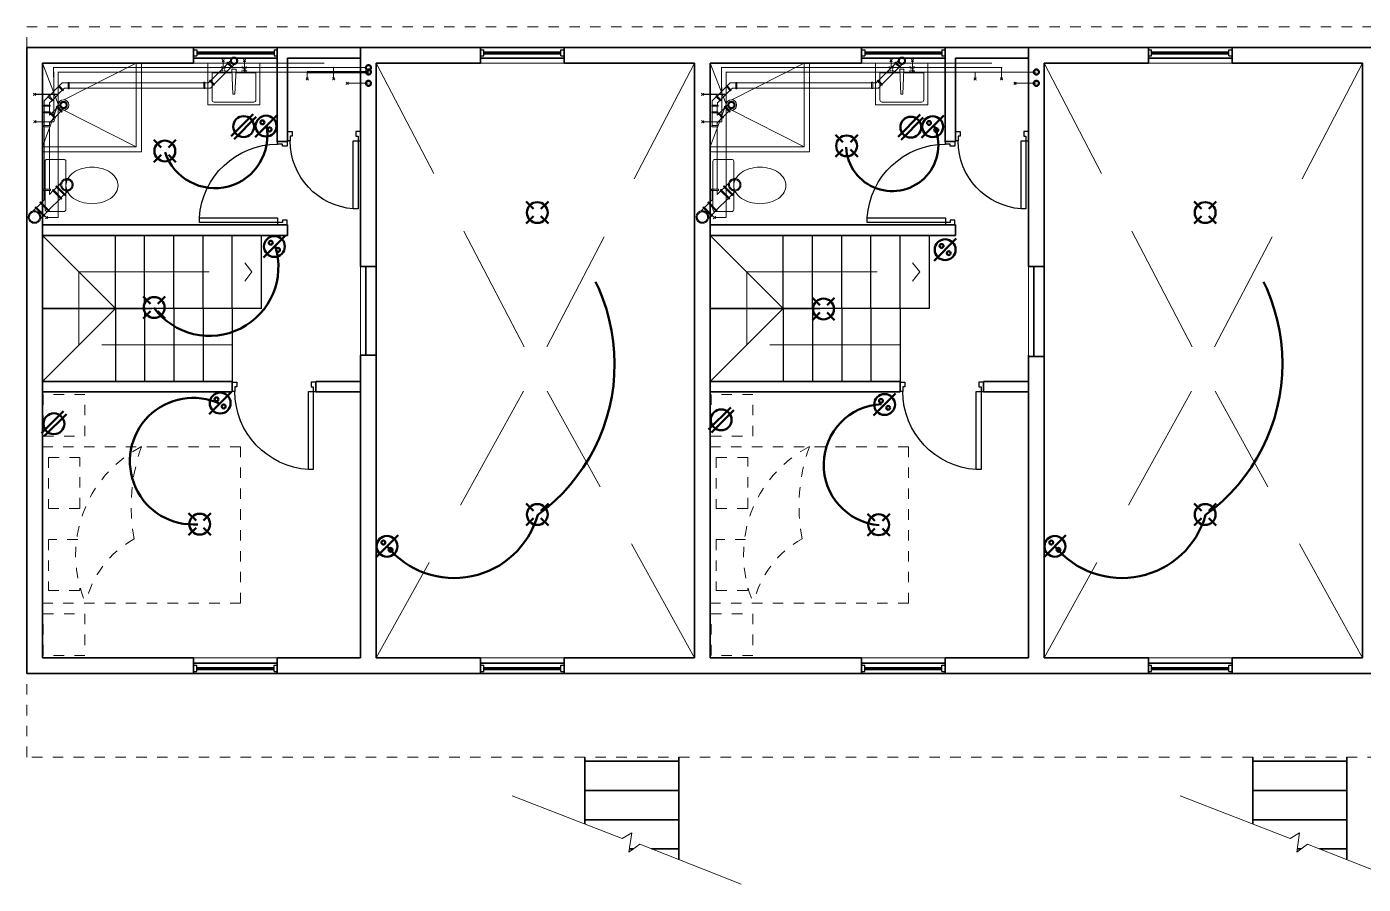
# Model space of a CAD drawing. Header units: metres. Extents: x -255 to -21, y -639 to -244.
# Drawn here: x -176.65 to -163.84, y -379.64 to -371.42 of the extents above; entities that cross this region are included whole.
import ezdxf

# ---------------------------------------------------------------- set-up
doc = ezdxf.new("R2010")
doc.units = ezdxf.units.M
doc.header["$LTSCALE"] = 5
doc.header["$MEASUREMENT"] = 0
doc.linetypes.add('DASHDOT', pattern=[1, 0.5, -0.25, 0, -0.25])
doc.linetypes.add('HIDDEN', pattern=[0.375, 0.25, -0.125])
doc.layers.get('0').update_dxf_attribs({"color": 30})
for name, color, linetype, lineweight in [('A-DOOR-FULL', 4, 'Continuous', 25), ('A-EQPM-FIXD', 1, 'Continuous', 50), ('A-FLOR-LEVL', 7, 'Continuous', 35), ('A-FLOR-OVHD', 3, 'HIDDEN', 18), ('A-FLOR-STRS', 4, 'Continuous', 25), ('A-FURN', 8, 'Continuous', 18), ('A-GLAZ-FULL', 4, 'Continuous', 25), ('A-WALL-FULL', 7, 'Continuous', 35), ('A-WALL-FULL-EXTR', 7, 'Continuous', 35), ('A-WALL-FULL-INTR', 7, 'Continuous', 35)]:
    doc.layers.add(name, color=color, linetype=linetype, lineweight=lineweight)

# ---------------------------------------------------------------- blocks, each defined once
blk = doc.blocks.new('INOD')
for p, q in [((0.23, 0), (-0.23, 0)), ((-0.25, -0.02), (-0.25, -0.18)), ((0.25, -0.18), (0.25, -0.02)), ((-0.23, -0.2), (0.23, -0.2))]:
    blk.add_line(p, q)
blk.add_lwpolyline([(-0.175, -0.45, 0.07067), (-0.161, -0.549, 0.082314), (-0.124, -0.627, 0.106842), (-0.063, -0.683, 0.13438), (0, -0.7, 0.13438), (0.063, -0.683, 0.106842), (0.124, -0.627, 0.082314), (0.161, -0.549, 0.07067), (0.175, -0.45, 0.07067), (0.161, -0.351, 0.082314), (0.124, -0.273, 0.106842), (0.063, -0.217, 0.13438), (0, -0.2, 0.13438), (-0.063, -0.217, 0.106842), (-0.124, -0.273, 0.082314), (-0.161, -0.351, 0.07067)], format="xyb", close=True)
for centre, start, end in [((-0.23, -0.02), 90, 180), ((0.23, -0.02), 0, 90), ((-0.23, -0.18), 180, 270), ((0.23, -0.18), 270, 0)]:
    blk.add_arc(centre, 0.02, start, end)
blk = doc.blocks.new('DOOR-75')
for points in [[(-0.07, 0.84), (-0.07, 0.09), (-0.025, 0.09), (-0.025, 0.84), (-0.07, 0.84)], [(-0.775, 0.09), (-0.8, 0.09), (-0.8, 0), (-0.755, 0), (-0.755, 0.045), (-0.775, 0.045), (-0.775, 0.09)], [(-0.025, 0.09), (0, 0.09), (0, 0), (-0.045, 0), (-0.045, 0.045), (-0.025, 0.045), (-0.025, 0.09)]]:
    blk.add_lwpolyline(points)
at = {"linetype": 'HIDDEN'}
blk.add_arc((-0.023, 0.089), 0.752, 93.6181, 179.9249, dxfattribs=at)
blk = doc.blocks.new('DOOR-65')
for points in [[(-0.07, 0.74), (-0.07, 0.09), (-0.025, 0.09), (-0.025, 0.74), (-0.07, 0.74)], [(-0.675, 0.09), (-0.7, 0.09), (-0.7, 0), (-0.655, 0), (-0.655, 0.045), (-0.675, 0.045), (-0.675, 0.09)], [(-0.025, 0.09), (0, 0.09), (0, 0), (-0.045, 0), (-0.045, 0.045), (-0.025, 0.045), (-0.025, 0.09)]]:
    blk.add_lwpolyline(points)
at = {"linetype": 'HIDDEN'}
blk.add_arc((-0.022, 0.089), 0.653, 94.2076, 179.8995, dxfattribs=at)

msp = doc.modelspace()

# ---------------------------------------------------------------- linework, layer by layer
at = {"layer": 'A-EQPM-FIXD', "linetype": 'DASHDOT'}
msp.add_line((-173.958, -371.852), (-173.371, -371.852), dxfattribs=at)
at = {"layer": 'A-EQPM-FIXD'}
for p, q in [((-174.687, -372.467), (-174.475, -372.255)), ((-174.659, -372.495), (-174.447, -372.283)), ((-174.458, -372.476), (-174.246, -372.264)), ((-168.295, -372.472), (-168.083, -372.26)), ((-168.266, -372.501), (-168.054, -372.288)), ((-168.07, -372.482), (-167.858, -372.27)), ((-175.358, -372.574), (-175.428, -372.503)), ((-175.287, -372.574), (-175.216, -372.503)), ((-168.824, -372.524), (-168.895, -372.454)), ((-168.753, -372.524), (-168.683, -372.454)), ((-175.358, -372.645), (-175.428, -372.715)), ((-175.287, -372.645), (-175.216, -372.715)), ((-168.824, -372.595), (-168.895, -372.666)), ((-168.753, -372.595), (-168.683, -372.666)), ((-171.789, -373.163), (-171.859, -373.093)), ((-171.718, -373.163), (-171.647, -373.093)), ((-165.389, -373.163), (-165.459, -373.093)), ((-165.318, -373.163), (-165.247, -373.093)), ((-171.789, -373.234), (-171.859, -373.305)), ((-171.718, -373.234), (-171.647, -373.305)), ((-165.389, -373.234), (-165.459, -373.305)), ((-165.318, -373.234), (-165.247, -373.305)), ((-174.378, -373.63), (-174.166, -373.418)), ((-167.951, -373.661), (-167.738, -373.449)), ((-175.459, -374.074), (-175.53, -374.003)), ((-175.388, -374.074), (-175.318, -374.003)), ((-169.045, -374.087), (-169.116, -374.017)), ((-168.974, -374.087), (-168.904, -374.017)), ((-175.459, -374.144), (-175.53, -374.215)), ((-175.388, -374.144), (-175.318, -374.215)), ((-169.045, -374.158), (-169.116, -374.229)), ((-168.974, -374.158), (-168.904, -374.229)), ((-174.898, -375.131), (-174.686, -374.919)), ((-168.531, -375.145), (-168.319, -374.933)), ((-176.505, -375.314), (-176.293, -375.102)), ((-176.477, -375.343), (-176.265, -375.131)), ((-170.111, -375.278), (-169.899, -375.066)), ((-170.083, -375.307), (-169.87, -375.094)), ((-171.789, -376.058), (-171.859, -375.987)), ((-171.718, -376.058), (-171.647, -375.987)), ((-165.389, -376.058), (-165.459, -375.987)), ((-165.318, -376.058), (-165.247, -375.987)), ((-175.023, -376.149), (-175.094, -376.079)), ((-174.952, -376.149), (-174.882, -376.079)), ((-171.789, -376.128), (-171.859, -376.199)), ((-171.718, -376.128), (-171.647, -376.199)), ((-168.517, -376.155), (-168.588, -376.085)), ((-168.446, -376.155), (-168.376, -376.085)), ((-165.389, -376.128), (-165.459, -376.199)), ((-165.318, -376.128), (-165.247, -376.199)), ((-175.023, -376.22), (-175.094, -376.291)), ((-174.952, -376.22), (-174.882, -376.291)), ((-168.517, -376.226), (-168.588, -376.297)), ((-168.446, -376.226), (-168.376, -376.297)), ((-173.299, -376.504), (-173.087, -376.292)), ((-166.899, -376.504), (-166.687, -376.292))]:
    msp.add_line(p, q, dxfattribs=at)
at = {"layer": 'A-EQPM-FIXD', "const_width": 0.01}
for points in [[(-174.75, -371.73), (-174.775, -371.755)], [(-174.751, -371.755), (-174.775, -371.73)], [(-168.35, -371.73), (-168.375, -371.755)], [(-168.351, -371.755), (-168.375, -371.73)], [(-173.692, -371.93), (-173.717, -371.905)], [(-173.692, -371.906), (-173.717, -371.93)], [(-167.292, -371.93), (-167.317, -371.905)], [(-167.292, -371.906), (-167.317, -371.93)], [(-176.555, -372.316), (-176.58, -372.34)], [(-176.555, -372.341), (-176.58, -372.316)], [(-170.155, -372.316), (-170.18, -372.34)], [(-170.155, -372.341), (-170.18, -372.316)]]:
    msp.add_lwpolyline(points, dxfattribs=at)
at = {"layer": 'A-EQPM-FIXD', "linetype": 'DASHDOT', "const_width": 0.01}
for points in [[(-174.762, -371.812), (-174.763, -371.743)], [(-174.546, -371.729), (-174.571, -371.753)], [(-174.546, -371.754), (-174.57, -371.729)], [(-174.558, -371.855), (-174.558, -371.741)], [(-168.362, -371.812), (-168.363, -371.743)], [(-168.146, -371.729), (-168.171, -371.753)], [(-168.146, -371.754), (-168.17, -371.729)], [(-168.158, -371.855), (-168.158, -371.741)], [(-173.395, -371.81), (-176.388, -371.81), (-176.384, -372.328)], [(-173.958, -371.852), (-176.344, -371.852), (-176.344, -373.248)], [(-173.945, -371.906), (-173.97, -371.93)], [(-173.945, -371.931), (-173.969, -371.906)], [(-173.958, -371.852), (-173.395, -371.852)], [(-173.957, -371.852), (-173.957, -371.918)], [(-173.705, -371.812), (-173.705, -371.918)], [(-167.298, -371.81), (-169.988, -371.81), (-169.984, -372.328)], [(-167.558, -371.852), (-169.944, -371.852), (-169.944, -373.248)], [(-167.545, -371.906), (-167.57, -371.93)], [(-167.545, -371.931), (-167.569, -371.906)], [(-167.558, -371.852), (-166.971, -371.852)], [(-167.557, -371.852), (-167.557, -371.918)], [(-167.305, -371.812), (-167.305, -371.918)], [(-176.559, -372.078), (-176.583, -372.053)], [(-176.558, -372.054), (-176.583, -372.078)], [(-173.563, -371.948), (-173.588, -371.973)], [(-173.563, -371.973), (-173.587, -371.948)], [(-173.371, -371.96), (-173.575, -371.96)], [(-170.159, -372.078), (-170.183, -372.053)], [(-170.158, -372.054), (-170.183, -372.078)], [(-167.163, -371.948), (-167.188, -371.973)], [(-167.163, -371.973), (-167.187, -371.948)], [(-166.971, -371.96), (-167.175, -371.96)], [(-176.344, -372.066), (-176.571, -372.066)], [(-169.944, -372.066), (-170.171, -372.066)], [(-176.384, -372.328), (-176.568, -372.328)], [(-169.984, -372.328), (-170.168, -372.328)], [(-176.444, -373.259), (-176.468, -373.234)], [(-176.443, -373.235), (-176.468, -373.259)], [(-176.344, -373.247), (-176.456, -373.247)], [(-170.044, -373.259), (-170.068, -373.234)], [(-170.043, -373.235), (-170.068, -373.259)], [(-169.944, -373.247), (-170.056, -373.247)]]:
    msp.add_lwpolyline(points, dxfattribs=at)
at = {"layer": 'A-EQPM-FIXD', "linetype": 'DASHDOT'}
for centre in [(-173.371, -371.81), (-173.371, -371.852), (-166.971, -371.852), (-173.371, -371.96), (-166.971, -371.96)]:
    msp.add_circle(centre, 0.0245, dxfattribs=at)
at = {"layer": 'A-EQPM-FIXD'}
for centre, radius in [((-174.567, -372.375), 0.1), ((-174.352, -372.37), 0.1), ((-168.174, -372.38), 0.1), ((-167.964, -372.376), 0.1), ((-174.387, -372.334), 0.0185), ((-174.318, -372.402), 0.0185), ((-167.999, -372.34), 0.0185), ((-167.93, -372.408), 0.0185), ((-175.322, -372.609), 0.1), ((-168.789, -372.56), 0.1), ((-171.753, -373.199), 0.1), ((-165.353, -373.199), 0.1), ((-174.272, -373.524), 0.1), ((-167.845, -373.555), 0.1), ((-174.307, -373.488), 0.0185), ((-174.238, -373.557), 0.0185), ((-167.879, -373.519), 0.0185), ((-167.81, -373.588), 0.0185), ((-175.424, -374.109), 0.1), ((-169.01, -374.123), 0.1), ((-174.792, -375.025), 0.1), ((-174.827, -374.989), 0.0185), ((-168.425, -375.039), 0.1), ((-168.46, -375.003), 0.0185), ((-176.385, -375.223), 0.1), ((-174.758, -375.057), 0.0185), ((-169.991, -375.186), 0.1), ((-168.391, -375.071), 0.0185), ((-171.753, -376.093), 0.1), ((-165.353, -376.093), 0.1), ((-174.988, -376.185), 0.1), ((-168.482, -376.191), 0.1), ((-173.193, -376.398), 0.1), ((-173.228, -376.362), 0.0185), ((-173.159, -376.431), 0.0185), ((-166.793, -376.398), 0.1), ((-166.828, -376.362), 0.0185), ((-166.759, -376.431), 0.0185)]:
    msp.add_circle(centre, radius, dxfattribs=at)
at = {"layer": 'A-EQPM-FIXD', "linetype": 'DASHDOT'}
for centre, radius, start, end in [((-174.842, -372.462), 0.503, 198.3557, 11.6438), ((-168.352, -372.552), 0.442, 182.7839, 25.443), ((-172.802, -374.649), 1.79, 306.0186, 54.1382), ((-166.402, -374.649), 1.79, 306.0186, 54.1382), ((-174.894, -373.721), 0.66, 216.3104, 17.6469), ((-175.05, -375.582), 0.607, 64.9866, 274.2628), ((-168.427, -375.616), 0.582, 92.8532, 264.9198), ((-172.55, -375.869), 0.833, 219.4635, 344.0764), ((-166.15, -375.869), 0.833, 219.4635, 344.0764)]:
    msp.add_arc(centre, radius, start, end, dxfattribs=at)
at = {"layer": 'A-FLOR-LEVL'}
for p, q in [((-174.246, -371.618), (-175.046, -371.618)), ((-172.296, -371.618), (-172.296, -371.718)), ((-172.296, -371.618), (-171.496, -371.618)), ((-167.846, -371.618), (-168.646, -371.618)), ((-165.896, -371.618), (-165.096, -371.618)), ((-165.896, -371.618), (-165.896, -371.718)), ((-174.246, -371.718), (-175.046, -371.718)), ((-172.296, -371.718), (-171.496, -371.718)), ((-167.846, -371.718), (-168.646, -371.718)), ((-165.896, -371.718), (-165.096, -371.718)), ((-174.246, -377.518), (-175.046, -377.518)), ((-172.296, -377.518), (-171.496, -377.518)), ((-172.296, -377.518), (-172.296, -377.618)), ((-167.846, -377.518), (-168.646, -377.518)), ((-165.896, -377.518), (-165.896, -377.618)), ((-165.896, -377.518), (-165.096, -377.518)), ((-174.246, -377.618), (-175.046, -377.618)), ((-172.296, -377.618), (-171.496, -377.618)), ((-167.846, -377.618), (-168.646, -377.618)), ((-165.896, -377.618), (-165.096, -377.618)), ((-171.296, -379.059), (-171.296, -378.418)), ((-170.396, -378.458), (-171.296, -378.458)), ((-170.396, -378.418), (-170.396, -379.402)), ((-164.896, -379.059), (-164.896, -378.418)), ((-163.996, -378.458), (-164.896, -378.458)), ((-163.996, -378.418), (-163.996, -379.402)), ((-170.396, -378.738), (-171.296, -378.738)), ((-163.996, -378.738), (-164.896, -378.738)), ((-170.396, -379.018), (-171.296, -379.018)), ((-163.996, -379.018), (-164.896, -379.018)), ((-170.832, -379.298), (-170.871, -379.298)), ((-170.396, -379.298), (-170.658, -379.298)), ((-164.432, -379.298), (-164.471, -379.298)), ((-163.996, -379.298), (-164.258, -379.298))]:
    msp.add_line(p, q, dxfattribs=at)
at = {"layer": 'A-FLOR-OVHD'}
for p, q in [((-175.046, -371.768), (-173.446, -371.768)), ((-171.878, -374.487), (-173.296, -371.768)), ((-171.496, -371.768), (-172.296, -371.768)), ((-170.246, -371.768), (-171.663, -374.487)), ((-168.646, -371.768), (-167.046, -371.768)), ((-165.478, -374.487), (-166.896, -371.768)), ((-165.096, -371.768), (-165.896, -371.768)), ((-163.846, -371.768), (-165.263, -374.487)), ((-174.487, -373.768), (-174.557, -373.68)), ((-173.446, -374.567), (-173.446, -373.717)), ((-173.296, -373.717), (-173.296, -374.567)), ((-168.087, -373.768), (-168.157, -373.68)), ((-167.046, -374.567), (-167.046, -373.717)), ((-166.896, -373.717), (-166.896, -374.567)), ((-176.146, -373.768), (-174.487, -373.768)), ((-176.146, -374.468), (-176.146, -373.768)), ((-174.487, -373.768), (-174.557, -373.855)), ((-169.746, -373.768), (-168.087, -373.768)), ((-169.746, -374.468), (-169.746, -373.768)), ((-168.087, -373.768), (-168.157, -373.855)), ((-174.676, -374.468), (-176.146, -374.468)), ((-168.276, -374.468), (-169.746, -374.468)), ((-171.884, -374.91), (-173.296, -377.468)), ((-170.246, -377.468), (-171.657, -374.91)), ((-165.484, -374.91), (-166.896, -377.468)), ((-163.846, -377.468), (-165.257, -374.91)), ((-175.046, -377.468), (-174.246, -377.468)), ((-172.296, -377.468), (-171.496, -377.468)), ((-168.646, -377.468), (-167.846, -377.468)), ((-165.096, -377.468), (-165.896, -377.468)), ((-171.993, -378.788), (-170.939, -379.198)), ((-165.593, -378.788), (-164.539, -379.198)), ((-170.939, -379.198), (-170.848, -379.143)), ((-170.848, -379.143), (-170.876, -379.329)), ((-164.539, -379.198), (-164.448, -379.143)), ((-164.448, -379.143), (-164.476, -379.329)), ((-170.876, -379.329), (-170.771, -379.253)), ((-170.771, -379.253), (-169.8, -379.637)), ((-164.476, -379.329), (-164.371, -379.253)), ((-164.371, -379.253), (-163.4, -379.637))]:
    msp.add_line(p, q, dxfattribs=at)
at = {"layer": 'A-FLOR-OVHD', "linetype": 'HIDDEN', "ltscale": 0.002}
for points in [[(-176.646, -371.418), (-157.296, -371.418), (-157.296, -371.618), (-176.646, -371.618)], [(-176.646, -377.618), (-157.296, -377.618), (-157.296, -378.418), (-176.646, -378.418)]]:
    msp.add_lwpolyline(points, close=True, dxfattribs=at)
at = {"layer": 'A-FLOR-STRS'}
for p, q in [((-175.796, -374.118), (-176.496, -373.418)), ((-175.796, -374.118), (-175.796, -373.418)), ((-175.516, -374.118), (-175.516, -373.418)), ((-175.236, -374.118), (-175.236, -373.418)), ((-174.956, -374.118), (-174.956, -373.418)), ((-174.676, -374.118), (-174.676, -373.418)), ((-174.396, -374.118), (-174.396, -373.418)), ((-169.396, -374.118), (-170.096, -373.418)), ((-169.396, -374.118), (-169.396, -373.418)), ((-169.116, -374.118), (-169.116, -373.418)), ((-168.836, -374.118), (-168.836, -373.418)), ((-168.556, -374.118), (-168.556, -373.418)), ((-168.276, -374.118), (-168.276, -373.418)), ((-167.996, -374.118), (-167.996, -373.418)), ((-175.796, -374.118), (-176.496, -374.818)), ((-176.496, -374.118), (-175.447, -374.118)), ((-174.396, -374.118), (-176.496, -374.118)), ((-175.796, -374.118), (-175.796, -374.818)), ((-175.516, -374.118), (-175.516, -374.818)), ((-175.236, -374.118), (-175.236, -374.818)), ((-174.956, -374.118), (-174.956, -374.818)), ((-174.676, -374.118), (-174.676, -374.818)), ((-169.396, -374.118), (-170.096, -374.818)), ((-170.096, -374.118), (-169.047, -374.118)), ((-167.996, -374.118), (-170.096, -374.118)), ((-169.396, -374.118), (-169.396, -374.818)), ((-169.116, -374.118), (-169.116, -374.818)), ((-168.836, -374.118), (-168.836, -374.818)), ((-168.556, -374.118), (-168.556, -374.818)), ((-168.276, -374.118), (-168.276, -374.818))]:
    msp.add_line(p, q, dxfattribs=at)
at = {"layer": 'A-FURN'}
for p, q in [((-176.343, -372.16), (-176.496, -371.768)), ((-175.596, -371.768), (-176.289, -372.118)), ((-175.596, -372.568), (-175.596, -371.768)), ((-175.546, -372.618), (-175.546, -371.768)), ((-174.911, -371.768), (-174.911, -372.168)), ((-174.411, -372.168), (-174.411, -371.768)), ((-169.943, -372.16), (-170.096, -371.768)), ((-169.196, -371.768), (-169.889, -372.118)), ((-169.196, -372.568), (-169.196, -371.768)), ((-169.146, -372.618), (-169.146, -371.768)), ((-168.511, -371.768), (-168.511, -372.168)), ((-168.496, -371.718), (-167.996, -371.718)), ((-168.011, -372.168), (-168.011, -371.768)), ((-174.679, -371.86), (-174.87, -371.86)), ((-174.87, -371.86), (-174.87, -372.12)), ((-174.45, -371.86), (-174.642, -371.86)), ((-174.45, -372.12), (-174.45, -371.86)), ((-168.279, -371.86), (-168.47, -371.86)), ((-168.47, -371.86), (-168.47, -372.12)), ((-168.05, -371.86), (-168.242, -371.86)), ((-168.05, -372.12), (-168.05, -371.86)), ((-176.343, -372.16), (-176.496, -372.568)), ((-174.911, -372.168), (-174.411, -372.168)), ((-174.85, -372.14), (-174.47, -372.14)), ((-169.943, -372.16), (-170.096, -372.568)), ((-168.511, -372.168), (-168.011, -372.168)), ((-168.45, -372.14), (-168.07, -372.14)), ((-175.596, -372.568), (-176.289, -372.218)), ((-169.196, -372.568), (-169.889, -372.218)), ((-176.496, -372.568), (-175.596, -372.568)), ((-170.096, -372.568), (-169.196, -372.568)), ((-176.496, -372.618), (-175.546, -372.618)), ((-170.096, -372.618), (-169.146, -372.618))]:
    msp.add_line(p, q, dxfattribs=at)
at = {"layer": 'A-FURN', "linetype": 'DASHDOT'}
for p, q in [((-174.72, -371.77), (-174.883, -371.934)), ((-174.72, -371.756), (-174.727, -371.763)), ((-174.727, -371.763), (-174.677, -371.813)), ((-174.67, -371.806), (-174.72, -371.756)), ((-174.694, -371.744), (-174.713, -371.763)), ((-174.658, -371.779), (-174.678, -371.799)), ((-168.32, -371.77), (-168.483, -371.934)), ((-168.32, -371.756), (-168.327, -371.763)), ((-168.327, -371.763), (-168.277, -371.813)), ((-168.27, -371.806), (-168.32, -371.756)), ((-168.294, -371.744), (-168.313, -371.763)), ((-168.258, -371.779), (-168.278, -371.799)), ((-174.888, -371.929), (-174.895, -371.936)), ((-174.845, -371.972), (-174.888, -371.929)), ((-174.685, -371.806), (-174.848, -371.969)), ((-174.677, -371.813), (-174.67, -371.806)), ((-168.488, -371.929), (-168.495, -371.936)), ((-168.445, -371.972), (-168.488, -371.929)), ((-168.285, -371.806), (-168.448, -371.969)), ((-168.277, -371.813), (-168.27, -371.806)), ((-176.431, -372.082), (-176.341, -371.992)), ((-176.396, -372.117), (-176.306, -372.027)), ((-176.337, -371.982), (-176.344, -371.989)), ((-176.344, -371.989), (-176.301, -372.032)), ((-176.337, -371.982), (-176.294, -372.025)), ((-176.334, -371.985), (-176.305, -371.956)), ((-176.25, -371.956), (-176.305, -371.956)), ((-176.301, -372.032), (-176.294, -372.025)), ((-176.299, -372.02), (-176.284, -372.006)), ((-176.25, -372.006), (-176.284, -372.006)), ((-176.24, -371.951), (-176.25, -371.951)), ((-176.25, -372.012), (-176.25, -371.951)), ((-176.25, -372.012), (-176.24, -372.012)), ((-176.24, -372.012), (-176.24, -371.951)), ((-176.24, -371.956), (-174.949, -371.956)), ((-176.24, -372.006), (-174.949, -372.006)), ((-174.949, -371.95), (-174.949, -372.01)), ((-174.939, -371.95), (-174.949, -371.95)), ((-174.949, -372.01), (-174.939, -372.01)), ((-174.939, -371.95), (-174.939, -372.01)), ((-174.939, -371.956), (-174.905, -371.956)), ((-174.939, -372.006), (-174.884, -372.006)), ((-174.89, -371.941), (-174.905, -371.956)), ((-174.852, -371.979), (-174.895, -371.936)), ((-174.855, -371.976), (-174.884, -372.006)), ((-174.852, -371.979), (-174.845, -371.972)), ((-170.031, -372.082), (-169.941, -371.992)), ((-169.996, -372.117), (-169.906, -372.027)), ((-169.937, -371.982), (-169.944, -371.989)), ((-169.944, -371.989), (-169.901, -372.032)), ((-169.937, -371.982), (-169.894, -372.025)), ((-169.934, -371.985), (-169.905, -371.956)), ((-169.85, -371.956), (-169.905, -371.956)), ((-169.901, -372.032), (-169.894, -372.025)), ((-169.899, -372.02), (-169.884, -372.006)), ((-169.85, -372.006), (-169.884, -372.006)), ((-169.84, -371.951), (-169.85, -371.951)), ((-169.85, -372.012), (-169.85, -371.951)), ((-169.85, -372.012), (-169.84, -372.012)), ((-169.84, -372.012), (-169.84, -371.951)), ((-169.84, -371.956), (-168.549, -371.956)), ((-169.84, -372.006), (-168.549, -372.006)), ((-168.549, -371.95), (-168.549, -372.01)), ((-168.539, -371.95), (-168.549, -371.95)), ((-168.549, -372.01), (-168.539, -372.01)), ((-168.539, -371.95), (-168.539, -372.01)), ((-168.539, -371.956), (-168.505, -371.956)), ((-168.539, -372.006), (-168.484, -372.006)), ((-168.49, -371.941), (-168.505, -371.956)), ((-168.452, -371.979), (-168.495, -371.936)), ((-168.455, -371.976), (-168.484, -372.006)), ((-168.452, -371.979), (-168.445, -371.972)), ((-176.482, -372.169), (-176.482, -372.179)), ((-176.482, -372.169), (-176.421, -372.169)), ((-176.482, -372.179), (-176.421, -372.179)), ((-176.478, -372.233), (-176.478, -372.179)), ((-176.439, -372.089), (-176.477, -372.127)), ((-176.477, -372.169), (-176.477, -372.127)), ((-176.435, -372.078), (-176.442, -372.085)), ((-176.399, -372.128), (-176.442, -372.085)), ((-176.392, -372.121), (-176.435, -372.078)), ((-176.428, -372.233), (-176.428, -372.179)), ((-176.403, -372.124), (-176.427, -372.148)), ((-176.427, -372.169), (-176.427, -372.148)), ((-176.421, -372.179), (-176.421, -372.169)), ((-176.328, -372.167), (-176.409, -372.248)), ((-176.399, -372.128), (-176.392, -372.121)), ((-176.355, -372.18), (-176.362, -372.187)), ((-176.305, -372.229), (-176.355, -372.18)), ((-170.082, -372.169), (-170.082, -372.179)), ((-170.082, -372.169), (-170.021, -372.169)), ((-170.082, -372.179), (-170.021, -372.179)), ((-170.078, -372.233), (-170.078, -372.179)), ((-170.039, -372.089), (-170.077, -372.127)), ((-170.077, -372.169), (-170.077, -372.127)), ((-170.035, -372.078), (-170.042, -372.085)), ((-169.999, -372.128), (-170.042, -372.085)), ((-169.992, -372.121), (-170.035, -372.078)), ((-170.028, -372.233), (-170.028, -372.179)), ((-170.003, -372.124), (-170.027, -372.148)), ((-170.027, -372.169), (-170.027, -372.148)), ((-170.021, -372.179), (-170.021, -372.169)), ((-169.928, -372.167), (-170.009, -372.248)), ((-169.999, -372.128), (-169.992, -372.121)), ((-169.955, -372.18), (-169.962, -372.187)), ((-169.905, -372.229), (-169.955, -372.18)), ((-176.482, -372.233), (-176.482, -372.243)), ((-176.482, -372.233), (-176.422, -372.233)), ((-176.482, -372.243), (-176.422, -372.243)), ((-176.478, -372.366), (-176.478, -372.243)), ((-176.428, -372.267), (-176.428, -372.243)), ((-176.416, -372.255), (-176.428, -372.267)), ((-176.381, -372.291), (-176.428, -372.338)), ((-176.422, -372.243), (-176.422, -372.233)), ((-176.413, -372.244), (-176.42, -372.251)), ((-176.377, -372.294), (-176.42, -372.251)), ((-176.37, -372.287), (-176.413, -372.244)), ((-176.377, -372.294), (-176.37, -372.287)), ((-176.293, -372.203), (-176.374, -372.284)), ((-176.362, -372.187), (-176.312, -372.236)), ((-176.312, -372.236), (-176.305, -372.229)), ((-170.082, -372.233), (-170.082, -372.243)), ((-170.082, -372.233), (-170.022, -372.233)), ((-170.082, -372.243), (-170.022, -372.243)), ((-170.078, -372.366), (-170.078, -372.243)), ((-170.028, -372.267), (-170.028, -372.243)), ((-170.016, -372.255), (-170.028, -372.267)), ((-169.981, -372.291), (-170.028, -372.338)), ((-170.022, -372.243), (-170.022, -372.233)), ((-170.013, -372.244), (-170.02, -372.251)), ((-169.977, -372.294), (-170.02, -372.251)), ((-169.97, -372.287), (-170.013, -372.244)), ((-169.977, -372.294), (-169.97, -372.287)), ((-169.893, -372.203), (-169.974, -372.284)), ((-169.962, -372.187), (-169.912, -372.236)), ((-169.912, -372.236), (-169.905, -372.229)), ((-176.482, -372.366), (-176.482, -372.376)), ((-176.482, -372.366), (-176.422, -372.366)), ((-176.482, -372.376), (-176.422, -372.376)), ((-176.478, -372.976), (-176.478, -372.376)), ((-176.428, -372.366), (-176.428, -372.338)), ((-176.428, -372.976), (-176.428, -372.376)), ((-176.422, -372.376), (-176.422, -372.366)), ((-170.082, -372.366), (-170.082, -372.376)), ((-170.082, -372.366), (-170.022, -372.366)), ((-170.082, -372.376), (-170.022, -372.376)), ((-170.028, -372.366), (-170.028, -372.338)), ((-170.028, -372.976), (-170.028, -372.376)), ((-170.022, -372.376), (-170.022, -372.366)), ((-176.368, -372.95), (-176.361, -372.943)), ((-176.282, -373.035), (-176.368, -372.95)), ((-176.275, -373.028), (-176.361, -372.943)), ((-176.319, -372.918), (-176.352, -372.951)), ((-169.968, -372.95), (-169.961, -372.943)), ((-169.882, -373.035), (-169.968, -372.95)), ((-169.875, -373.028), (-169.961, -372.943)), ((-169.919, -372.918), (-169.952, -372.951)), ((-176.505, -373.103), (-176.478, -373.076)), ((-176.488, -372.976), (-176.488, -372.986)), ((-176.418, -372.976), (-176.488, -372.976)), ((-176.418, -372.986), (-176.488, -372.986)), ((-176.478, -372.986), (-176.478, -373.076)), ((-176.435, -373.174), (-176.323, -373.063)), ((-176.428, -372.986), (-176.428, -373.026)), ((-176.428, -373.026), (-176.394, -372.992)), ((-176.418, -372.976), (-176.418, -372.986)), ((-176.393, -372.979), (-176.4, -372.986)), ((-176.4, -372.986), (-176.315, -373.071)), ((-176.393, -372.979), (-176.308, -373.064)), ((-176.359, -372.958), (-176.387, -372.985)), ((-176.289, -373.029), (-176.316, -373.056)), ((-176.308, -373.064), (-176.315, -373.071)), ((-176.275, -373.028), (-176.282, -373.035)), ((-176.253, -372.993), (-176.281, -373.022)), ((-170.105, -373.103), (-170.078, -373.076)), ((-170.088, -372.976), (-170.088, -372.986)), ((-170.018, -372.976), (-170.088, -372.976)), ((-170.018, -372.986), (-170.088, -372.986)), ((-170.078, -372.986), (-170.078, -373.076)), ((-170.035, -373.174), (-169.923, -373.063)), ((-170.028, -372.986), (-170.028, -373.026)), ((-170.028, -373.026), (-169.994, -372.992)), ((-170.018, -372.976), (-170.018, -372.986)), ((-169.993, -372.979), (-170, -372.986)), ((-170, -372.986), (-169.915, -373.071)), ((-169.993, -372.979), (-169.908, -373.064)), ((-169.959, -372.958), (-169.987, -372.985)), ((-169.889, -373.029), (-169.916, -373.056)), ((-169.908, -373.064), (-169.915, -373.071)), ((-169.875, -373.028), (-169.882, -373.035)), ((-169.853, -372.993), (-169.881, -373.022)), ((-176.512, -373.111), (-176.584, -373.183)), ((-176.566, -373.15), (-176.558, -373.143)), ((-176.479, -373.236), (-176.566, -373.15)), ((-176.472, -373.229), (-176.558, -373.143)), ((-176.513, -373.096), (-176.52, -373.103)), ((-176.52, -373.103), (-176.435, -373.188)), ((-176.513, -373.096), (-176.428, -373.181)), ((-176.441, -373.182), (-176.512, -373.252)), ((-176.428, -373.181), (-176.435, -373.188)), ((-170.112, -373.111), (-170.184, -373.183)), ((-170.166, -373.15), (-170.158, -373.143)), ((-170.079, -373.236), (-170.166, -373.15)), ((-170.072, -373.229), (-170.158, -373.143)), ((-170.113, -373.096), (-170.12, -373.103)), ((-170.12, -373.103), (-170.035, -373.188)), ((-170.113, -373.096), (-170.028, -373.181)), ((-170.041, -373.182), (-170.112, -373.252)), ((-170.028, -373.181), (-170.035, -373.188)), ((-176.472, -373.229), (-176.479, -373.236)), ((-170.072, -373.229), (-170.079, -373.236))]:
    msp.add_line(p, q, dxfattribs=at)
at = {"layer": 'A-FURN', "linetype": 'HIDDEN', "ltscale": 0.001}
for p, q in [((-176.488, -374.943), (-176.488, -375.342)), ((-176.088, -374.943), (-176.488, -374.943)), ((-176.088, -375.342), (-176.088, -374.943)), ((-170.088, -374.943), (-170.088, -375.342)), ((-169.688, -374.943), (-170.088, -374.943)), ((-169.688, -375.342), (-169.688, -374.943)), ((-176.488, -375.342), (-176.088, -375.342)), ((-170.088, -375.342), (-169.688, -375.342)), ((-174.596, -375.443), (-176.496, -375.443)), ((-174.596, -376.943), (-174.596, -375.443)), ((-168.196, -375.443), (-170.096, -375.443)), ((-168.196, -376.943), (-168.196, -375.443)), ((-176.496, -376.943), (-174.596, -376.943)), ((-176.488, -377.044), (-176.088, -377.044)), ((-176.488, -377.443), (-176.488, -377.044)), ((-176.088, -377.044), (-176.088, -377.443)), ((-170.096, -376.943), (-168.196, -376.943)), ((-170.088, -377.044), (-169.688, -377.044)), ((-170.088, -377.443), (-170.088, -377.044)), ((-169.688, -377.044), (-169.688, -377.443)), ((-176.088, -377.443), (-176.488, -377.443)), ((-169.688, -377.443), (-170.088, -377.443))]:
    msp.add_line(p, q, dxfattribs=at)
at = {"layer": 'A-FURN', "linetype": 'HIDDEN'}
for p, q in [((-176.496, -375.443), (-176.496, -376.943)), ((-170.096, -375.443), (-170.096, -376.943))]:
    msp.add_line(p, q, dxfattribs=at)
at = {"layer": 'A-FURN', "const_width": 0.005}
for points in [[(-174.771, -371.807, 1), (-174.786, -371.807, 1)], [(-174.743, -371.8, 1), (-174.743, -371.815, 1)], [(-174.571, -371.807, 1), (-174.586, -371.807, 1)], [(-174.543, -371.8, 1), (-174.543, -371.815, 1)], [(-168.371, -371.807, 1), (-168.386, -371.807, 1)], [(-168.343, -371.8, 1), (-168.343, -371.815, 1)], [(-168.171, -371.807, 1), (-168.186, -371.807, 1)], [(-168.143, -371.8, 1), (-168.143, -371.815, 1)], [(-174.771, -371.842, -1), (-174.786, -371.842, -1)], [(-174.773, -371.825, 1), (-174.748, -371.825, 1)], [(-174.743, -371.849, -1), (-174.743, -371.834, -1)], [(-174.571, -371.842, -1), (-174.586, -371.842, -1)], [(-174.573, -371.825, 1), (-174.548, -371.825, 1)], [(-174.543, -371.849, -1), (-174.543, -371.834, -1)], [(-168.371, -371.842, -1), (-168.386, -371.842, -1)], [(-168.373, -371.825, 1), (-168.348, -371.825, 1)], [(-168.343, -371.849, -1), (-168.343, -371.834, -1)], [(-168.171, -371.842, -1), (-168.186, -371.842, -1)], [(-168.173, -371.825, 1), (-168.148, -371.825, 1)], [(-168.143, -371.849, -1), (-168.143, -371.834, -1)]]:
    msp.add_lwpolyline(points, format="xyb", close=True, dxfattribs=at)
at = {"layer": 'A-FURN'}
for points in [[(-174.67, -372.065), (-174.65, -372.065), (-174.64, -371.825), (-174.68, -371.825)], [(-168.27, -372.065), (-168.25, -372.065), (-168.24, -371.825), (-168.28, -371.825)]]:
    msp.add_lwpolyline(points, close=True, dxfattribs=at)
at = {"layer": 'A-FURN', "linetype": 'HIDDEN', "ltscale": 0.001}
for points in [[(-176.136, -375.545), (-176.438, -375.545), (-176.438, -376.034), (-176.136, -376.034)], [(-169.736, -375.545), (-170.038, -375.545), (-170.038, -376.034), (-169.736, -376.034)]]:
    msp.add_lwpolyline(points, close=True, dxfattribs=at)
for points in [[(-176.157, -376.334), (-176.438, -376.334), (-176.438, -376.822), (-176.136, -376.822), (-176.136, -376.798)], [(-169.757, -376.334), (-170.038, -376.334), (-170.038, -376.822), (-169.736, -376.822), (-169.736, -376.798)]]:
    msp.add_lwpolyline(points, dxfattribs=at)
at = {"layer": 'A-FURN', "linetype": 'DASHDOT'}
for centre, radius in [((-174.659, -371.744), 0.035), ((-174.659, -371.744), 0.035), ((-174.659, -371.744), 0.035), ((-174.659, -371.744), 0.025), ((-174.659, -371.744), 0.025), ((-174.659, -371.744), 0.025), ((-168.259, -371.744), 0.035), ((-168.259, -371.744), 0.035), ((-168.259, -371.744), 0.035), ((-168.259, -371.744), 0.025), ((-168.259, -371.744), 0.025), ((-168.259, -371.744), 0.025), ((-176.293, -372.168), 0.035), ((-176.293, -372.168), 0.035), ((-176.293, -372.168), 0.035), ((-176.293, -372.168), 0.025), ((-176.293, -372.168), 0.025), ((-176.293, -372.168), 0.025), ((-169.893, -372.168), 0.035), ((-169.893, -372.168), 0.035), ((-169.893, -372.168), 0.035), ((-169.893, -372.168), 0.025), ((-169.893, -372.168), 0.025), ((-169.893, -372.168), 0.025), ((-176.261, -372.933), 0.06), ((-176.261, -372.933), 0.05), ((-169.861, -372.933), 0.06), ((-169.861, -372.933), 0.05), ((-176.571, -373.242), 0.06), ((-176.571, -373.242), 0.05), ((-170.171, -373.242), 0.06), ((-170.171, -373.242), 0.05)]:
    msp.add_circle(centre, radius, dxfattribs=at)
at = {"layer": 'A-FURN'}
for centre in [(-176.293, -372.168), (-169.893, -372.168)]:
    msp.add_circle(centre, 0.05, dxfattribs=at)
for centre, start, end in [((-174.85, -372.12), 180, 270), ((-174.47, -372.12), 270, 0), ((-168.45, -372.12), 180, 270), ((-168.07, -372.12), 270, 0)]:
    msp.add_arc(centre, 0.02, start, end, dxfattribs=at)
at = {"layer": 'A-FURN', "linetype": 'HIDDEN', "ltscale": 0.001}
for centre, radius, start, end in [((-175.006, -376.481), 1.171, 117.4653, 203.2116), ((-173.966, -376.013), 1.679, 160.1455, 190.7924), ((-168.606, -376.481), 1.171, 117.4653, 203.2116), ((-167.566, -376.013), 1.679, 160.1455, 190.7924), ((-175.164, -377.153), 0.941, 118.6672, 167.0769), ((-168.764, -377.153), 0.941, 118.6672, 167.0769)]:
    msp.add_arc(centre, radius, start, end, dxfattribs=at)
at = {"layer": 'A-GLAZ-FULL'}
for p, q in [((-175.046, -371.638), (-175.016, -371.638)), ((-175.016, -371.658), (-174.276, -371.658)), ((-175.016, -371.668), (-174.276, -371.668)), ((-174.276, -371.638), (-174.246, -371.638)), ((-172.296, -371.638), (-172.266, -371.638)), ((-172.266, -371.698), (-172.266, -371.638)), ((-172.266, -371.658), (-171.526, -371.658)), ((-172.266, -371.668), (-171.526, -371.668)), ((-171.526, -371.698), (-171.526, -371.638)), ((-171.526, -371.638), (-171.496, -371.638)), ((-168.646, -371.638), (-168.616, -371.638)), ((-168.616, -371.658), (-167.876, -371.658)), ((-168.616, -371.668), (-167.876, -371.668)), ((-167.876, -371.638), (-167.846, -371.638)), ((-165.896, -371.638), (-165.866, -371.638)), ((-165.866, -371.698), (-165.866, -371.638)), ((-165.866, -371.658), (-165.126, -371.658)), ((-165.866, -371.668), (-165.126, -371.668)), ((-165.126, -371.638), (-165.096, -371.638)), ((-165.126, -371.698), (-165.126, -371.638)), ((-175.046, -371.698), (-175.016, -371.698)), ((-175.016, -371.678), (-174.276, -371.678)), ((-174.276, -371.698), (-174.246, -371.698)), ((-172.296, -371.698), (-172.266, -371.698)), ((-172.266, -371.678), (-171.526, -371.678)), ((-171.526, -371.698), (-171.496, -371.698)), ((-168.646, -371.698), (-168.616, -371.698)), ((-168.616, -371.678), (-167.876, -371.678)), ((-167.876, -371.698), (-167.846, -371.698)), ((-165.896, -371.698), (-165.866, -371.698)), ((-165.866, -371.678), (-165.126, -371.678)), ((-165.126, -371.698), (-165.096, -371.698)), ((-175.046, -377.538), (-175.016, -377.538)), ((-175.016, -377.558), (-174.276, -377.558)), ((-174.276, -377.538), (-174.246, -377.538)), ((-172.296, -377.538), (-172.266, -377.538)), ((-172.266, -377.598), (-172.266, -377.538)), ((-172.266, -377.558), (-171.526, -377.558)), ((-171.526, -377.538), (-171.496, -377.538)), ((-171.526, -377.598), (-171.526, -377.538)), ((-168.646, -377.538), (-168.616, -377.538)), ((-168.616, -377.558), (-167.876, -377.558)), ((-167.876, -377.538), (-167.846, -377.538)), ((-165.896, -377.538), (-165.866, -377.538)), ((-165.866, -377.598), (-165.866, -377.538)), ((-165.866, -377.558), (-165.126, -377.558)), ((-165.126, -377.598), (-165.126, -377.538)), ((-165.126, -377.538), (-165.096, -377.538)), ((-175.046, -377.598), (-175.016, -377.598)), ((-175.016, -377.568), (-174.276, -377.568)), ((-175.016, -377.578), (-174.276, -377.578)), ((-174.276, -377.598), (-174.246, -377.598)), ((-172.296, -377.598), (-172.266, -377.598)), ((-172.266, -377.568), (-171.526, -377.568)), ((-172.266, -377.578), (-171.526, -377.578)), ((-171.526, -377.598), (-171.496, -377.598)), ((-168.646, -377.598), (-168.616, -377.598)), ((-168.616, -377.568), (-167.876, -377.568)), ((-168.616, -377.578), (-167.876, -377.578)), ((-167.876, -377.598), (-167.846, -377.598)), ((-165.896, -377.598), (-165.866, -377.598)), ((-165.866, -377.568), (-165.126, -377.568)), ((-165.866, -377.578), (-165.126, -377.578)), ((-165.126, -377.598), (-165.096, -377.598))]:
    msp.add_line(p, q, dxfattribs=at)
at = {"layer": 'A-GLAZ-FULL', "ltscale": 0.001}
for p, q in [((-175.016, -371.638), (-175.016, -371.698)), ((-174.276, -371.638), (-174.276, -371.698)), ((-168.616, -371.638), (-168.616, -371.698)), ((-167.876, -371.638), (-167.876, -371.698)), ((-175.016, -377.598), (-175.016, -377.538)), ((-174.276, -377.598), (-174.276, -377.538)), ((-168.616, -377.598), (-168.616, -377.538)), ((-167.876, -377.598), (-167.876, -377.538))]:
    msp.add_line(p, q, dxfattribs=at)
at = {"layer": 'A-WALL-FULL'}
for p, q in [((-175.046, -371.768), (-175.046, -371.618)), ((-168.646, -371.768), (-168.646, -371.618))]:
    msp.add_line(p, q, dxfattribs=at)
at = {"layer": 'A-WALL-FULL-EXTR'}
for p, q in [((-176.646, -377.618), (-176.646, -371.618)), ((-176.646, -371.618), (-175.046, -371.618)), ((-175.046, -371.768), (-175.046, -371.618)), ((-173.446, -371.618), (-168.646, -371.618)), ((-173.446, -371.618), (-173.446, -373.717)), ((-172.296, -371.768), (-172.296, -371.618)), ((-171.496, -371.768), (-171.496, -371.618)), ((-168.646, -371.768), (-168.646, -371.618)), ((-167.046, -371.618), (-162.246, -371.618)), ((-167.046, -371.618), (-167.046, -373.717)), ((-165.896, -371.768), (-165.896, -371.618)), ((-165.096, -371.768), (-165.096, -371.618)), ((-176.496, -371.768), (-175.046, -371.768)), ((-176.496, -373.318), (-176.496, -371.768)), ((-173.296, -371.768), (-172.296, -371.768)), ((-173.296, -373.717), (-173.296, -371.768)), ((-173.296, -372.968), (-173.296, -371.768)), ((-171.496, -371.768), (-170.246, -371.768)), ((-170.246, -377.468), (-170.246, -371.768)), ((-170.246, -377.468), (-170.246, -371.768)), ((-170.096, -371.768), (-168.646, -371.768)), ((-170.096, -373.318), (-170.096, -371.768)), ((-165.896, -371.768), (-166.896, -371.768)), ((-166.896, -373.717), (-166.896, -371.768)), ((-163.846, -371.768), (-165.096, -371.768)), ((-163.846, -377.468), (-163.846, -371.768)), ((-176.496, -374.818), (-176.496, -373.318)), ((-170.096, -374.818), (-170.096, -373.318)), ((-173.446, -373.717), (-173.296, -373.717)), ((-173.446, -377.468), (-173.446, -374.567)), ((-173.296, -377.468), (-173.296, -374.567)), ((-167.046, -377.468), (-167.046, -374.567)), ((-166.896, -377.468), (-166.896, -374.568)), ((-176.496, -377.468), (-176.496, -374.818)), ((-170.096, -377.468), (-170.096, -374.818)), ((-173.296, -376.468), (-173.296, -376.268)), ((-173.296, -377.468), (-173.296, -376.268)), ((-175.046, -377.468), (-176.496, -377.468)), ((-175.046, -377.618), (-175.046, -377.468)), ((-174.246, -377.468), (-173.446, -377.468)), ((-174.246, -377.618), (-174.246, -377.468)), ((-172.296, -377.468), (-173.296, -377.468)), ((-172.296, -377.618), (-172.296, -377.468)), ((-171.496, -377.618), (-171.496, -377.468)), ((-170.246, -377.468), (-171.496, -377.468)), ((-168.646, -377.468), (-170.096, -377.468)), ((-168.646, -377.618), (-168.646, -377.468)), ((-167.846, -377.468), (-167.046, -377.468)), ((-167.846, -377.618), (-167.846, -377.468)), ((-165.896, -377.468), (-166.896, -377.468)), ((-165.896, -377.618), (-165.896, -377.468)), ((-165.096, -377.618), (-165.096, -377.468)), ((-163.846, -377.468), (-165.096, -377.468)), ((-176.646, -377.618), (-175.046, -377.618)), ((-174.246, -377.618), (-168.646, -377.618)), ((-167.846, -377.618), (-162.246, -377.618))]:
    msp.add_line(p, q, dxfattribs=at)
for points in [[(-167.046, -373.717), (-166.896, -373.717)], [(-173.446, -374.567), (-173.296, -374.567)], [(-167.046, -374.578), (-166.896, -374.578)]]:
    msp.add_lwpolyline(points, dxfattribs=at)
at = {"layer": 'A-WALL-FULL-INTR'}
for p, q in [((-174.246, -371.618), (-173.446, -371.618)), ((-167.846, -371.618), (-167.046, -371.618)), ((-174.146, -371.718), (-173.446, -371.718)), ((-167.746, -371.718), (-167.046, -371.718)), ((-174.146, -373.318), (-176.496, -373.318)), ((-174.146, -373.318), (-174.146, -373.418)), ((-167.746, -373.318), (-170.096, -373.318)), ((-167.746, -373.318), (-167.746, -373.418)), ((-174.146, -373.418), (-176.496, -373.418)), ((-167.746, -373.418), (-170.096, -373.418)), ((-173.396, -373.717), (-173.396, -374.567)), ((-173.296, -374.567), (-173.296, -373.717)), ((-166.996, -373.717), (-166.996, -374.568)), ((-166.896, -374.568), (-166.896, -373.717)), ((-174.676, -374.818), (-176.496, -374.818)), ((-168.276, -374.818), (-170.096, -374.818)), ((-174.676, -374.918), (-176.496, -374.918)), ((-168.276, -374.918), (-170.096, -374.918))]:
    msp.add_line(p, q, dxfattribs=at)
for points in [[(-174.246, -371.618), (-174.246, -372.518), (-174.146, -372.518), (-174.146, -371.718)], [(-167.846, -371.618), (-167.846, -372.518), (-167.746, -372.518), (-167.746, -371.718)], [(-166.896, -373.717), (-166.996, -373.717)], [(-173.296, -374.567), (-173.396, -374.567)], [(-174.676, -374.818), (-174.676, -374.918)], [(-173.876, -374.918), (-173.876, -374.818)], [(-173.876, -374.818), (-173.446, -374.818)], [(-168.276, -374.818), (-168.276, -374.918)], [(-167.476, -374.918), (-167.476, -374.818)], [(-167.476, -374.818), (-167.046, -374.818)], [(-173.876, -374.918), (-173.446, -374.918)], [(-167.476, -374.918), (-167.046, -374.918)]]:
    msp.add_lwpolyline(points, dxfattribs=at)

# ---------------------------------------------------------------- block references
at = {"layer": 'A-DOOR-FULL', "xscale": -1}
for name, p, rotation in [('DOOR-65', (-173.446, -372.423), 180), ('DOOR-65', (-167.046, -372.423), 180), ('DOOR-75', (-174.151, -373.318), 90), ('DOOR-75', (-167.751, -373.318), 90), ('DOOR-75', (-173.876, -374.823), 180), ('DOOR-75', (-167.476, -374.823), 180)]:
    msp.add_blockref(name, p, dxfattribs=dict(at, rotation=rotation))
at = {"layer": 'A-FURN', "xscale": -1, "rotation": 90}
for p in [(-176.47, -372.939), (-170.07, -372.939)]:
    msp.add_blockref('INOD', p, dxfattribs=at)

doc.saveas('drawing.dxf')
